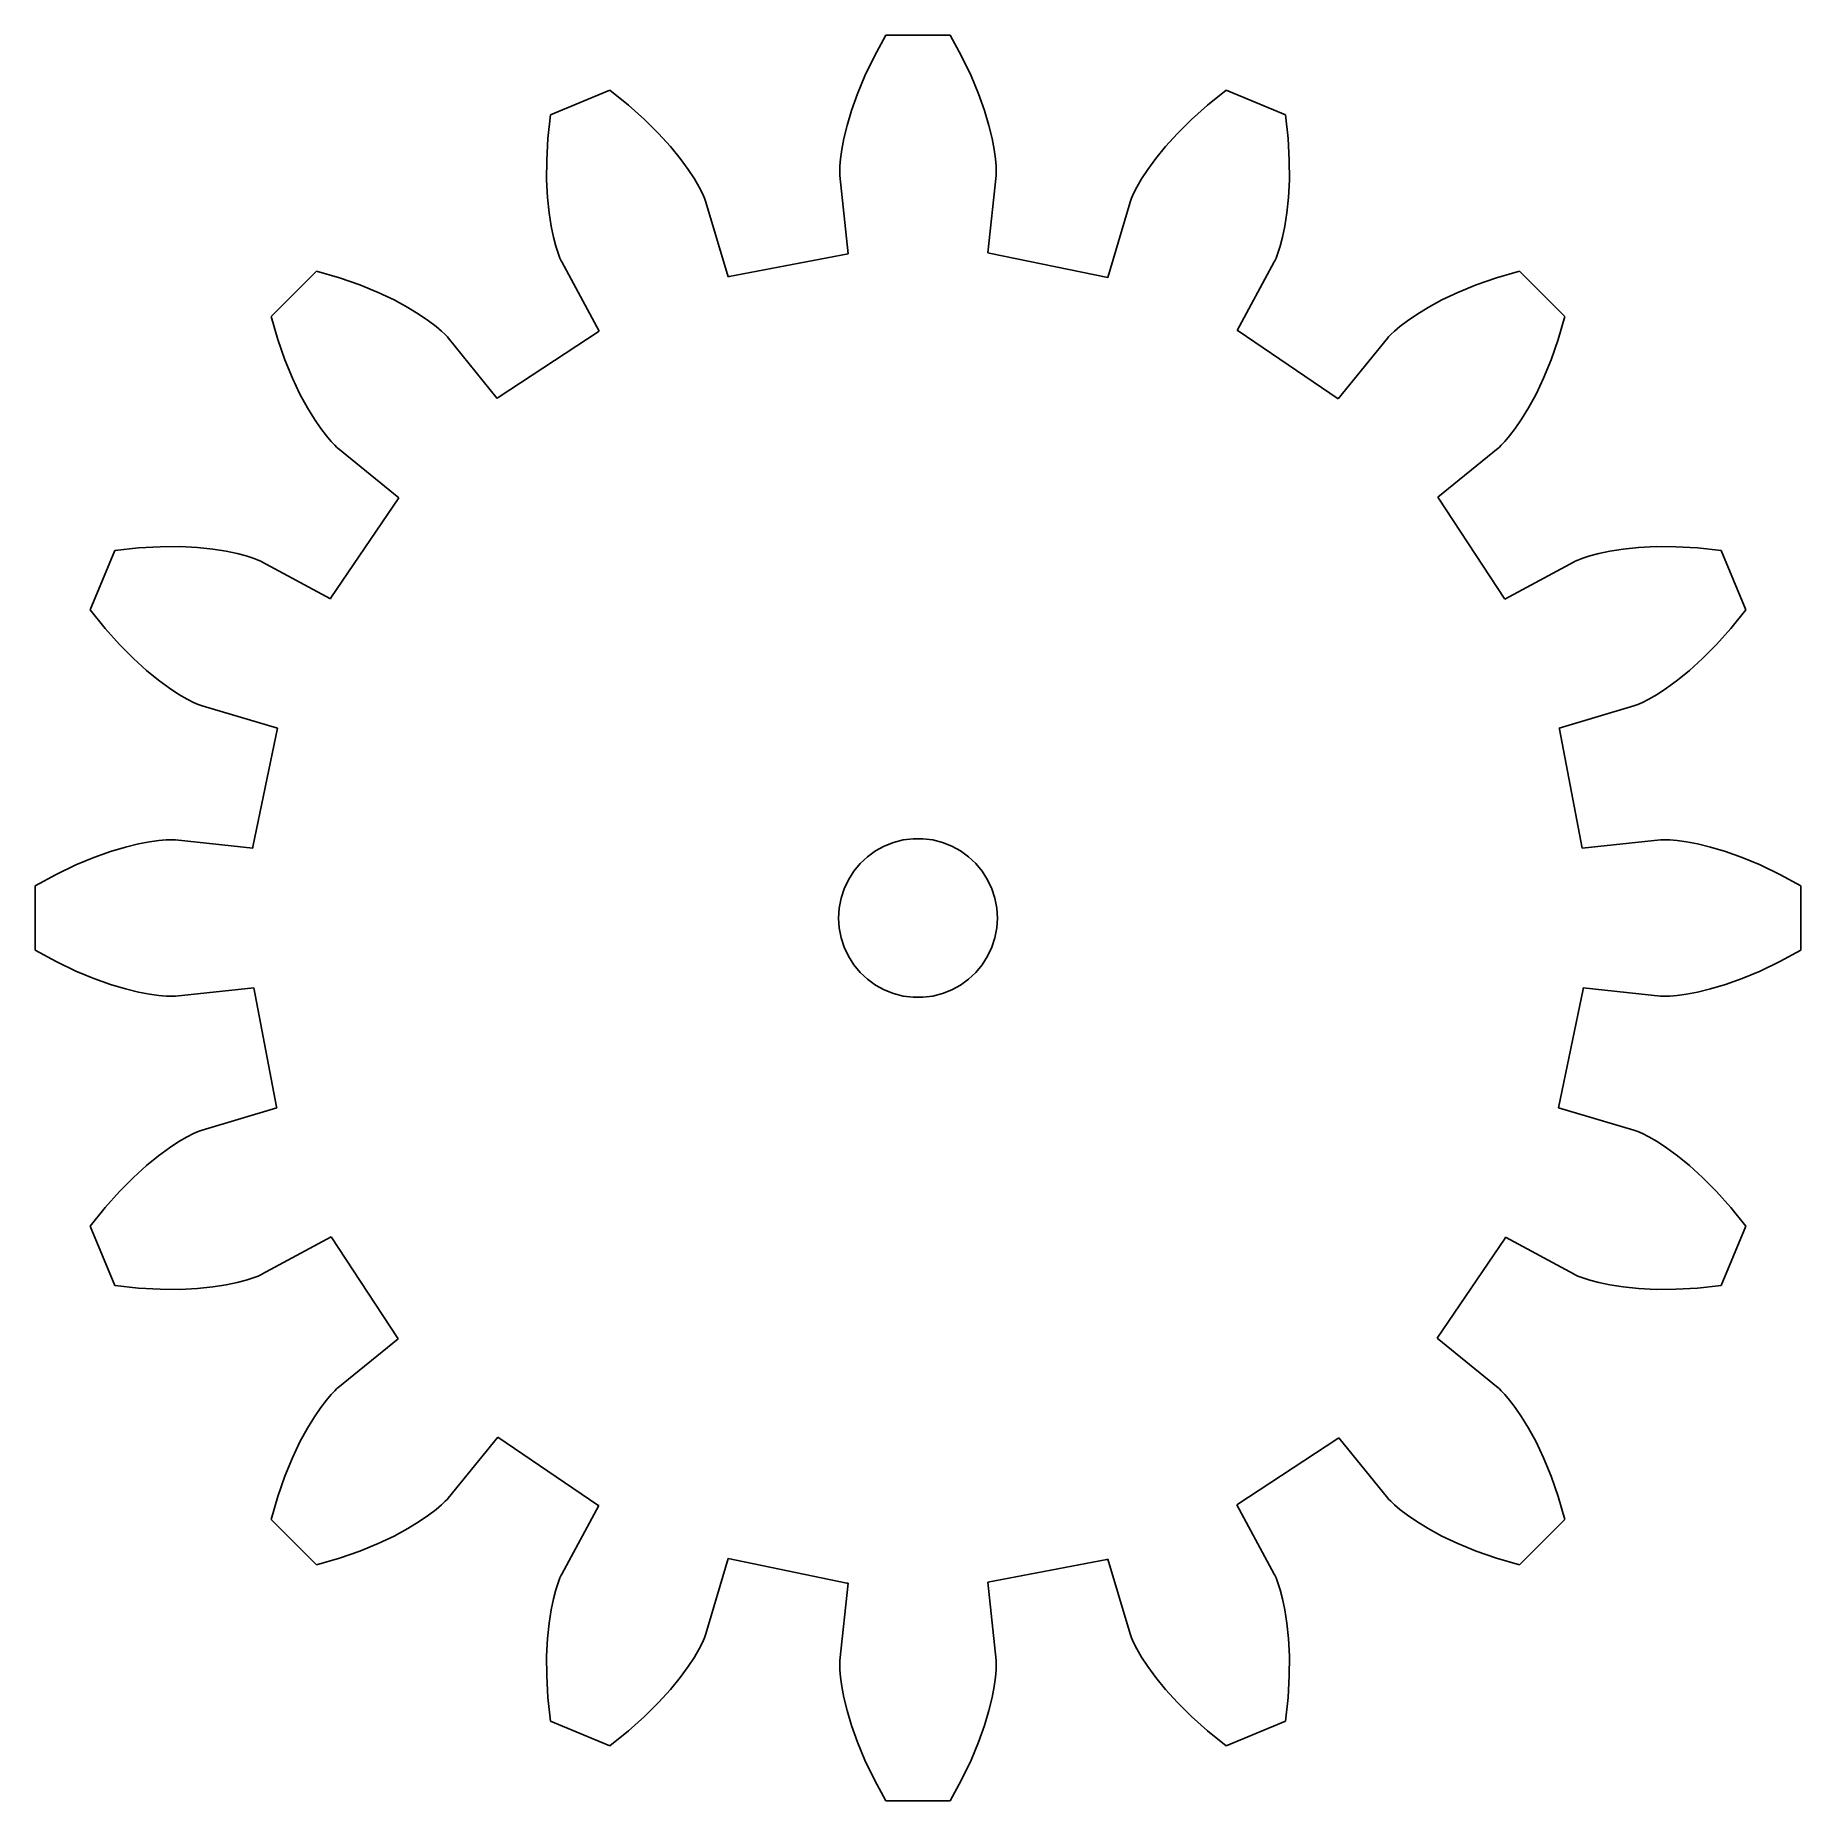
# Model space of a CAD drawing. Header units: metres. Extents: x -16.7 to 16.7, y 93.3 to 126.7.
import ezdxf

# ---------------------------------------------------------------- set-up
doc = ezdxf.new("R2010")
doc.units = ezdxf.units.M

msp = doc.modelspace()

# ---------------------------------------------------------------- linework, layer by layer
for p, q in [((-0.606567, 126.663), (-0.822525, 126.269)), ((0.606567, 126.663), (-0.606567, 126.663)), ((0.822525, 126.269), (0.606567, 126.663)), ((-0.822525, 126.269), (-1.0005, 125.899)), ((1.0005, 125.899), (0.822525, 126.269)), ((-1.0005, 125.899), (-1.14372, 125.556)), ((1.14372, 125.556), (1.0005, 125.899)), ((-5.81616, 125.627), (-6.93695, 125.162)), ((-5.46581, 125.345), (-5.81616, 125.627)), ((-5.15987, 125.071), (-5.46581, 125.345)), ((-1.14372, 125.556), (-1.25555, 125.243)), ((1.25555, 125.243), (1.14372, 125.556)), ((5.46581, 125.345), (5.15987, 125.071)), ((5.81616, 125.627), (5.46581, 125.345)), ((6.93695, 125.162), (5.81616, 125.627)), ((-6.93695, 125.162), (-6.98564, 124.715)), ((-4.89647, 124.81), (-5.15987, 125.071)), ((-1.25555, 125.243), (-1.3396, 124.963)), ((1.3396, 124.963), (1.25555, 125.243)), ((5.15987, 125.071), (4.89647, 124.81)), ((6.98564, 124.715), (6.93695, 125.162)), ((-6.98564, 124.715), (-7.00856, 124.306)), ((-4.67345, 124.564), (-4.89647, 124.81)), ((-1.39954, 124.716), (-1.43922, 124.505)), ((-1.3396, 124.963), (-1.39954, 124.716)), ((1.39954, 124.716), (1.3396, 124.963)), ((1.43922, 124.505), (1.39954, 124.716)), ((4.89647, 124.81), (4.67345, 124.564)), ((7.00856, 124.306), (6.98564, 124.715)), ((-7.00856, 124.306), (-7.0098, 123.934)), ((-4.48833, 124.336), (-4.67345, 124.564)), ((-4.33849, 124.131), (-4.48833, 124.336)), ((-1.46259, 124.33), (-1.47363, 124.194)), ((-1.43922, 124.505), (-1.46259, 124.33)), ((1.46259, 124.33), (1.43922, 124.505)), ((1.47363, 124.194), (1.46259, 124.33)), ((4.48833, 124.336), (4.33849, 124.131)), ((4.67345, 124.564), (4.48833, 124.336)), ((7.0098, 123.934), (7.00856, 124.306)), ((-4.22098, 123.951), (-4.33849, 124.131)), ((-1.47363, 124.194), (-1.47643, 124.096)), ((-1.47643, 124.096), (-1.47508, 124.038)), ((-1.47508, 124.038), (-1.47372, 124.018)), ((-1.47372, 124.018), (-1.31821, 122.539)), ((1.31976, 122.554), (1.47372, 124.018)), ((1.47643, 124.096), (1.47363, 124.194)), ((1.47372, 124.018), (1.47508, 124.038)), ((1.47508, 124.038), (1.47643, 124.096)), ((4.33849, 124.131), (4.22098, 123.951)), ((-7.0098, 123.934), (-6.99341, 123.603)), ((-4.13269, 123.799), (-4.22098, 123.951)), ((-4.0703, 123.677), (-4.13269, 123.799)), ((-4.03035, 123.588), (-4.0703, 123.677)), ((4.0703, 123.677), (4.03035, 123.588)), ((4.13269, 123.799), (4.0703, 123.677)), ((4.22098, 123.951), (4.13269, 123.799)), ((6.99341, 123.603), (7.0098, 123.934)), ((-6.99341, 123.603), (-6.96359, 123.311)), ((-6.96359, 123.311), (-6.9245, 123.06)), ((-4.00916, 123.534), (-4.03035, 123.588)), ((-4.00296, 123.515), (-4.00916, 123.534)), ((-3.58476, 122.103), (-4.00296, 123.515)), ((4.00296, 123.515), (3.58052, 122.089)), ((4.00916, 123.534), (4.00296, 123.515)), ((4.03035, 123.588), (4.00916, 123.534)), ((6.9245, 123.06), (6.96359, 123.311)), ((6.96359, 123.311), (6.99341, 123.603)), ((-6.9245, 123.06), (-6.88031, 122.85)), ((6.88031, 122.85), (6.9245, 123.06)), ((-6.88031, 122.85), (-6.83519, 122.68)), ((-6.83519, 122.68), (-6.79321, 122.549)), ((6.79321, 122.549), (6.83519, 122.68)), ((6.83519, 122.68), (6.88031, 122.85)), ((-6.79321, 122.549), (-6.75842, 122.458)), ((-6.75842, 122.458), (-6.73476, 122.405)), ((-6.73476, 122.405), (-6.72604, 122.387)), ((-6.72604, 122.387), (-6.01624, 121.08)), ((-1.31821, 122.539), (-3.56403, 122.111)), ((1.34212, 122.553), (1.31976, 122.554)), ((3.58052, 122.089), (1.34212, 122.553)), ((6.02338, 121.093), (6.72604, 122.387)), ((6.72604, 122.387), (6.73476, 122.405)), ((6.73476, 122.405), (6.75842, 122.458)), ((6.75842, 122.458), (6.79321, 122.549)), ((-11.3535, 122.211), (-12.2113, 121.353)), ((-10.922, 122.085), (-11.3535, 122.211)), ((-10.5347, 121.95), (-10.922, 122.085)), ((-3.56403, 122.111), (-3.58476, 122.103)), ((10.922, 122.085), (10.5347, 121.95)), ((11.3535, 122.211), (10.922, 122.085)), ((12.2113, 121.353), (11.3535, 122.211)), ((-10.1912, 121.809), (-10.5347, 121.95)), ((-9.89095, 121.667), (-10.1912, 121.809)), ((-9.63297, 121.527), (-9.89095, 121.667)), ((9.89095, 121.667), (9.63297, 121.527)), ((10.1912, 121.809), (9.89095, 121.667)), ((10.5347, 121.95), (10.1912, 121.809)), ((-12.2113, 121.353), (-12.0853, 120.922)), ((-9.41603, 121.395), (-9.63297, 121.527)), ((-9.23857, 121.274), (-9.41603, 121.395)), ((9.41603, 121.395), (9.23857, 121.274)), ((9.63297, 121.527), (9.41603, 121.395)), ((12.0853, 120.922), (12.2113, 121.353)), ((-9.0988, 121.167), (-9.23857, 121.274)), ((-8.99457, 121.079), (-9.0988, 121.167)), ((-8.92355, 121.012), (-8.99457, 121.079)), ((-8.88306, 120.969), (-8.92355, 121.012)), ((-6.01624, 121.08), (-7.9276, 119.826)), ((6.04396, 121.084), (6.02338, 121.093)), ((7.93414, 119.798), (6.04396, 121.084)), ((8.92355, 121.012), (8.88306, 120.969)), ((8.99457, 121.079), (8.92355, 121.012)), ((9.0988, 121.167), (8.99457, 121.079)), ((9.23857, 121.274), (9.0988, 121.167)), ((-12.0853, 120.922), (-11.9496, 120.535)), ((-8.87022, 120.954), (-8.88306, 120.969)), ((-7.94354, 119.81), (-8.87022, 120.954)), ((8.87022, 120.954), (7.93414, 119.798)), ((8.88306, 120.969), (8.87022, 120.954)), ((11.9496, 120.535), (12.0853, 120.922)), ((-11.9496, 120.535), (-11.8087, 120.191)), ((11.8087, 120.191), (11.9496, 120.535)), ((-11.8087, 120.191), (-11.6666, 119.891)), ((11.6666, 119.891), (11.8087, 120.191)), ((-11.6666, 119.891), (-11.5274, 119.633)), ((-7.9276, 119.826), (-7.94354, 119.81)), ((11.5274, 119.633), (11.6666, 119.891)), ((-11.5274, 119.633), (-11.3953, 119.416)), ((-11.3953, 119.416), (-11.2739, 119.239)), ((11.2739, 119.239), (11.3953, 119.416)), ((11.3953, 119.416), (11.5274, 119.633)), ((-11.2739, 119.239), (-11.1672, 119.099)), ((-11.1672, 119.099), (-11.0786, 118.995)), ((-11.0786, 118.995), (-11.0115, 118.924)), ((11.0115, 118.924), (11.0786, 118.995)), ((11.0786, 118.995), (11.1672, 119.099)), ((11.1672, 119.099), (11.2739, 119.239)), ((-11.0115, 118.924), (-10.9691, 118.883)), ((-10.9691, 118.883), (-10.9544, 118.87)), ((-10.9544, 118.87), (-9.79837, 117.934)), ((9.80997, 117.944), (10.9544, 118.87)), ((10.9544, 118.87), (10.9691, 118.883)), ((10.9691, 118.883), (11.0115, 118.924)), ((-9.79837, 117.934), (-11.0843, 116.044)), ((9.82565, 117.928), (9.80997, 117.944)), ((11.0799, 116.016), (9.82565, 117.928)), ((-14.7155, 116.986), (-15.1623, 116.937)), ((-14.3057, 117.009), (-14.7155, 116.986)), ((-13.9345, 117.01), (-14.3057, 117.009)), ((-13.6027, 116.993), (-13.9345, 117.01)), ((-13.3111, 116.964), (-13.6027, 116.993)), ((13.6027, 116.993), (13.3111, 116.964)), ((13.9345, 117.01), (13.6027, 116.993)), ((14.3057, 117.009), (13.9345, 117.01)), ((14.7155, 116.986), (14.3057, 117.009)), ((15.1623, 116.937), (14.7155, 116.986)), ((-15.1623, 116.937), (-15.6265, 115.816)), ((-13.0601, 116.924), (-13.3111, 116.964)), ((-12.8497, 116.88), (-13.0601, 116.924)), ((-12.6797, 116.835), (-12.8497, 116.88)), ((-12.5495, 116.793), (-12.6797, 116.835)), ((-12.4582, 116.758), (-12.5495, 116.793)), ((-12.4046, 116.735), (-12.4582, 116.758)), ((-12.3871, 116.726), (-12.4046, 116.735)), ((-11.093, 116.023), (-12.3871, 116.726)), ((12.3871, 116.726), (11.0799, 116.016)), ((12.4046, 116.735), (12.3871, 116.726)), ((12.4582, 116.758), (12.4046, 116.735)), ((12.5495, 116.793), (12.4582, 116.758)), ((12.6797, 116.835), (12.5495, 116.793)), ((12.8497, 116.88), (12.6797, 116.835)), ((13.0601, 116.924), (12.8497, 116.88)), ((13.3111, 116.964), (13.0601, 116.924)), ((15.6265, 115.816), (15.1623, 116.937)), ((-11.0843, 116.044), (-11.093, 116.023)), ((-15.6265, 115.816), (-15.345, 115.466)), ((15.345, 115.466), (15.6265, 115.816)), ((-15.345, 115.466), (-15.0715, 115.16)), ((15.0715, 115.16), (15.345, 115.466)), ((-15.0715, 115.16), (-14.8098, 114.896)), ((14.8098, 114.896), (15.0715, 115.16)), ((-14.8098, 114.896), (-14.5636, 114.673)), ((-14.5636, 114.673), (-14.3363, 114.488)), ((14.3363, 114.488), (14.5636, 114.673)), ((14.5636, 114.673), (14.8098, 114.896)), ((-14.3363, 114.488), (-14.1312, 114.338)), ((-14.1312, 114.338), (-13.9512, 114.221)), ((13.9512, 114.221), (14.1312, 114.338)), ((14.1312, 114.338), (14.3363, 114.488)), ((-13.9512, 114.221), (-13.7991, 114.133)), ((-13.7991, 114.133), (-13.6774, 114.07)), ((-13.6774, 114.07), (-13.5882, 114.03)), ((-13.5882, 114.03), (-13.5336, 114.009)), ((-13.5336, 114.009), (-13.515, 114.003)), ((-13.515, 114.003), (-12.0888, 113.581)), ((12.1031, 113.585), (13.515, 114.003)), ((13.515, 114.003), (13.5336, 114.009)), ((13.5336, 114.009), (13.5882, 114.03)), ((13.5882, 114.03), (13.6774, 114.07)), ((13.6774, 114.07), (13.7991, 114.133)), ((13.7991, 114.133), (13.9512, 114.221)), ((-12.0888, 113.581), (-12.5535, 111.342)), ((12.1115, 113.564), (12.1031, 113.585)), ((12.5388, 111.318), (12.1115, 113.564)), ((-14.9627, 111.34), (-15.2435, 111.256)), ((-14.7158, 111.4), (-14.9627, 111.34)), ((-14.5045, 111.439), (-14.7158, 111.4)), ((-14.3302, 111.463), (-14.5045, 111.439)), ((-14.1939, 111.474), (-14.3302, 111.463)), ((-14.0962, 111.476), (-14.1939, 111.474)), ((-14.0376, 111.475), (-14.0962, 111.476)), ((-14.0181, 111.474), (-14.0376, 111.475)), ((-12.5536, 111.32), (-14.0181, 111.474)), ((-12.5535, 111.342), (-12.5536, 111.32)), ((-0.803726, 111.266), (-0.638657, 111.357)), ((-0.638657, 111.357), (-0.463516, 111.427)), ((-0.463516, 111.427), (-0.281067, 111.473)), ((-0.281067, 111.473), (-0.094177, 111.497)), ((-0.094177, 111.497), (0.094177, 111.497)), ((0.094177, 111.497), (0.281067, 111.473)), ((0.281067, 111.473), (0.463516, 111.427)), ((0.463516, 111.427), (0.638657, 111.357)), ((0.638657, 111.357), (0.803726, 111.266)), ((14.0181, 111.474), (12.5388, 111.318)), ((14.0376, 111.475), (14.0181, 111.474)), ((14.0962, 111.476), (14.0376, 111.475)), ((14.1939, 111.474), (14.0962, 111.476)), ((14.3302, 111.463), (14.1939, 111.474)), ((14.5045, 111.439), (14.3302, 111.463)), ((14.7158, 111.4), (14.5045, 111.439)), ((14.9627, 111.34), (14.7158, 111.4)), ((15.2435, 111.256), (14.9627, 111.34)), ((-15.8988, 111.001), (-16.2686, 110.823)), ((-15.5563, 111.144), (-15.8988, 111.001)), ((-15.2435, 111.256), (-15.5563, 111.144)), ((-1.21352, 110.882), (-1.09344, 111.027)), ((-1.09344, 111.027), (-0.956131, 111.156)), ((-0.956131, 111.156), (-0.803726, 111.266)), ((0.803726, 111.266), (0.956131, 111.156)), ((0.956131, 111.156), (1.09344, 111.027)), ((1.09344, 111.027), (1.21352, 110.882)), ((15.5563, 111.144), (15.2435, 111.256)), ((15.8988, 111.001), (15.5563, 111.144)), ((16.2686, 110.823), (15.8988, 111.001)), ((-16.2686, 110.823), (-16.6628, 110.607)), ((-1.39465, 110.552), (-1.31445, 110.723)), ((-1.31445, 110.723), (-1.21352, 110.882)), ((1.21352, 110.882), (1.31445, 110.723)), ((1.31445, 110.723), (1.39465, 110.552)), ((16.6628, 110.607), (16.2686, 110.823)), ((-16.6628, 110.607), (-16.6628, 109.393)), ((-1.48816, 110.188), (-1.45287, 110.373)), ((-1.45287, 110.373), (-1.39465, 110.552)), ((1.39465, 110.552), (1.45287, 110.373)), ((1.45287, 110.373), (1.48816, 110.188)), ((16.6628, 109.393), (16.6628, 110.607)), ((-1.5, 110), (-1.48816, 110.188)), ((-1.48816, 109.812), (-1.5, 110)), ((1.48816, 110.188), (1.5, 110)), ((1.5, 110), (1.48816, 109.812)), ((-1.45287, 109.627), (-1.48816, 109.812)), ((1.48816, 109.812), (1.45287, 109.627)), ((-16.6628, 109.393), (-16.2686, 109.177)), ((-1.39465, 109.448), (-1.45287, 109.627)), ((-1.31445, 109.277), (-1.39465, 109.448)), ((1.39465, 109.448), (1.31445, 109.277)), ((1.45287, 109.627), (1.39465, 109.448)), ((16.2686, 109.177), (16.6628, 109.393)), ((-16.2686, 109.177), (-15.8988, 108.999)), ((-15.8988, 108.999), (-15.5563, 108.856)), ((-1.21352, 109.118), (-1.31445, 109.277)), ((-1.09344, 108.973), (-1.21352, 109.118)), ((1.21352, 109.118), (1.09344, 108.973)), ((1.31445, 109.277), (1.21352, 109.118)), ((15.5563, 108.856), (15.8988, 108.999)), ((15.8988, 108.999), (16.2686, 109.177)), ((-15.5563, 108.856), (-15.2435, 108.744)), ((-15.2435, 108.744), (-14.9627, 108.66)), ((-14.9627, 108.66), (-14.7158, 108.6)), ((-14.0181, 108.526), (-12.5388, 108.682)), ((-12.5388, 108.682), (-12.1115, 106.436)), ((-0.956131, 108.844), (-1.09344, 108.973)), ((-0.803726, 108.734), (-0.956131, 108.844)), ((-0.638657, 108.643), (-0.803726, 108.734)), ((-0.463516, 108.573), (-0.638657, 108.643)), ((0.638657, 108.643), (0.463516, 108.573)), ((0.803726, 108.734), (0.638657, 108.643)), ((0.956131, 108.844), (0.803726, 108.734)), ((1.09344, 108.973), (0.956131, 108.844)), ((12.0888, 106.419), (12.5535, 108.658)), ((12.5535, 108.658), (12.5536, 108.68)), ((12.5536, 108.68), (14.0181, 108.526)), ((14.7158, 108.6), (14.9627, 108.66)), ((14.9627, 108.66), (15.2435, 108.744)), ((15.2435, 108.744), (15.5563, 108.856)), ((-14.7158, 108.6), (-14.5045, 108.561)), ((-14.5045, 108.561), (-14.3302, 108.537)), ((-14.3302, 108.537), (-14.1939, 108.526)), ((-14.1939, 108.526), (-14.0962, 108.524)), ((-14.0962, 108.524), (-14.0376, 108.525)), ((-14.0376, 108.525), (-14.0181, 108.526)), ((-0.281067, 108.527), (-0.463516, 108.573)), ((-0.094177, 108.503), (-0.281067, 108.527)), ((0.094177, 108.503), (-0.094177, 108.503)), ((0.281067, 108.527), (0.094177, 108.503)), ((0.463516, 108.573), (0.281067, 108.527)), ((14.0181, 108.526), (14.0376, 108.525)), ((14.0376, 108.525), (14.0962, 108.524)), ((14.0962, 108.524), (14.1939, 108.526)), ((14.1939, 108.526), (14.3302, 108.537)), ((14.3302, 108.537), (14.5045, 108.561)), ((14.5045, 108.561), (14.7158, 108.6)), ((-12.1031, 106.415), (-13.515, 105.997)), ((-12.1115, 106.436), (-12.1031, 106.415)), ((13.515, 105.997), (12.0888, 106.419)), ((-13.5336, 105.991), (-13.5882, 105.97)), ((-13.515, 105.997), (-13.5336, 105.991)), ((13.5336, 105.991), (13.515, 105.997)), ((13.5882, 105.97), (13.5336, 105.991)), ((-14.1312, 105.662), (-14.3363, 105.512)), ((-13.9512, 105.779), (-14.1312, 105.662)), ((-13.7991, 105.867), (-13.9512, 105.779)), ((-13.6774, 105.93), (-13.7991, 105.867)), ((-13.5882, 105.97), (-13.6774, 105.93)), ((13.6774, 105.93), (13.5882, 105.97)), ((13.7991, 105.867), (13.6774, 105.93)), ((13.9512, 105.779), (13.7991, 105.867)), ((14.1312, 105.662), (13.9512, 105.779)), ((14.3363, 105.512), (14.1312, 105.662)), ((-14.5636, 105.327), (-14.8098, 105.104)), ((-14.3363, 105.512), (-14.5636, 105.327)), ((14.5636, 105.327), (14.3363, 105.512)), ((14.8098, 105.104), (14.5636, 105.327)), ((-14.8098, 105.104), (-15.0715, 104.84)), ((15.0715, 104.84), (14.8098, 105.104)), ((-15.0715, 104.84), (-15.345, 104.534)), ((15.345, 104.534), (15.0715, 104.84)), ((-15.345, 104.534), (-15.6265, 104.184)), ((15.6265, 104.184), (15.345, 104.534)), ((-15.6265, 104.184), (-15.1623, 103.063)), ((-12.3871, 103.274), (-11.0799, 103.984)), ((-11.0799, 103.984), (-9.82565, 102.072)), ((11.0843, 103.956), (11.093, 103.977)), ((11.093, 103.977), (12.3871, 103.274)), ((15.1623, 103.063), (15.6265, 104.184)), ((9.79837, 102.066), (11.0843, 103.956)), ((-15.1623, 103.063), (-14.7155, 103.014)), ((-14.7155, 103.014), (-14.3057, 102.991)), ((-14.3057, 102.991), (-13.9345, 102.99)), ((-13.9345, 102.99), (-13.6027, 103.007)), ((-13.6027, 103.007), (-13.3111, 103.036)), ((-13.3111, 103.036), (-13.0601, 103.076)), ((-13.0601, 103.076), (-12.8497, 103.12)), ((-12.8497, 103.12), (-12.6797, 103.165)), ((-12.6797, 103.165), (-12.5495, 103.207)), ((-12.5495, 103.207), (-12.4582, 103.242)), ((-12.4582, 103.242), (-12.4046, 103.265)), ((-12.4046, 103.265), (-12.3871, 103.274)), ((12.3871, 103.274), (12.4046, 103.265)), ((12.4046, 103.265), (12.4582, 103.242)), ((12.4582, 103.242), (12.5495, 103.207)), ((12.5495, 103.207), (12.6797, 103.165)), ((12.6797, 103.165), (12.8497, 103.12)), ((12.8497, 103.12), (13.0601, 103.076)), ((13.0601, 103.076), (13.3111, 103.036)), ((13.3111, 103.036), (13.6027, 103.007)), ((13.6027, 103.007), (13.9345, 102.99)), ((13.9345, 102.99), (14.3057, 102.991)), ((14.3057, 102.991), (14.7155, 103.014)), ((14.7155, 103.014), (15.1623, 103.063)), ((-9.80997, 102.056), (-10.9544, 101.13)), ((-9.82565, 102.072), (-9.80997, 102.056)), ((10.9544, 101.13), (9.79837, 102.066)), ((-11.0786, 101.005), (-11.1672, 100.901)), ((-11.0115, 101.076), (-11.0786, 101.005)), ((-10.9691, 101.117), (-11.0115, 101.076)), ((-10.9544, 101.13), (-10.9691, 101.117)), ((10.9691, 101.117), (10.9544, 101.13)), ((11.0115, 101.076), (10.9691, 101.117)), ((11.0786, 101.005), (11.0115, 101.076)), ((11.1672, 100.901), (11.0786, 101.005)), ((-11.2739, 100.761), (-11.3953, 100.584)), ((-11.1672, 100.901), (-11.2739, 100.761)), ((11.2739, 100.761), (11.1672, 100.901)), ((11.3953, 100.584), (11.2739, 100.761)), ((-11.5274, 100.367), (-11.6666, 100.109)), ((-11.3953, 100.584), (-11.5274, 100.367)), ((11.5274, 100.367), (11.3953, 100.584)), ((11.6666, 100.109), (11.5274, 100.367)), ((-11.6666, 100.109), (-11.8087, 99.8088)), ((-8.87022, 99.0456), (-7.93414, 100.202)), ((-7.93414, 100.202), (-6.04396, 98.9157)), ((6.01624, 98.9201), (7.9276, 100.174)), ((7.9276, 100.174), (7.94354, 100.19)), ((7.94354, 100.19), (8.87022, 99.0456)), ((11.8087, 99.8088), (11.6666, 100.109)), ((-11.8087, 99.8088), (-11.9496, 99.4653)), ((11.9496, 99.4653), (11.8087, 99.8088)), ((-11.9496, 99.4653), (-12.0853, 99.078)), ((12.0853, 99.078), (11.9496, 99.4653)), ((-12.0853, 99.078), (-12.2113, 98.6465)), ((-8.99457, 98.9214), (-8.92355, 98.9885)), ((-8.92355, 98.9885), (-8.88306, 99.0309)), ((-8.88306, 99.0309), (-8.87022, 99.0456)), ((8.87022, 99.0456), (8.88306, 99.0309)), ((8.88306, 99.0309), (8.92355, 98.9885)), ((8.92355, 98.9885), (8.99457, 98.9214)), ((12.2113, 98.6465), (12.0853, 99.078)), ((-12.2113, 98.6465), (-11.3535, 97.7887)), ((-9.41603, 98.6047), (-9.23857, 98.7261)), ((-9.23857, 98.7261), (-9.0988, 98.8328)), ((-9.0988, 98.8328), (-8.99457, 98.9214)), ((-6.02338, 98.907), (-6.72604, 97.6129)), ((-6.04396, 98.9157), (-6.02338, 98.907)), ((6.72604, 97.6129), (6.01624, 98.9201)), ((8.99457, 98.9214), (9.0988, 98.8328)), ((9.0988, 98.8328), (9.23857, 98.7261)), ((9.23857, 98.7261), (9.41603, 98.6047)), ((11.3535, 97.7887), (12.2113, 98.6465)), ((-10.1912, 98.1913), (-9.89095, 98.3334)), ((-9.89095, 98.3334), (-9.63297, 98.4726)), ((-9.63297, 98.4726), (-9.41603, 98.6047)), ((9.41603, 98.6047), (9.63297, 98.4726)), ((9.63297, 98.4726), (9.89095, 98.3334)), ((9.89095, 98.3334), (10.1912, 98.1913)), ((-10.922, 97.9147), (-10.5347, 98.0504)), ((-10.5347, 98.0504), (-10.1912, 98.1913)), ((10.1912, 98.1913), (10.5347, 98.0504)), ((10.5347, 98.0504), (10.922, 97.9147)), ((-11.3535, 97.7887), (-10.922, 97.9147)), ((-4.00296, 96.485), (-3.58052, 97.9112)), ((-3.58052, 97.9112), (-1.34212, 97.4465)), ((1.31821, 97.4612), (3.56403, 97.8885)), ((3.56403, 97.8885), (3.58476, 97.8969)), ((3.58476, 97.8969), (4.00296, 96.485)), ((10.922, 97.9147), (11.3535, 97.7887)), ((-6.83519, 97.3203), (-6.88031, 97.1503)), ((-6.79321, 97.4505), (-6.83519, 97.3203)), ((-6.75842, 97.5418), (-6.79321, 97.4505)), ((-6.73476, 97.5954), (-6.75842, 97.5418)), ((-6.72604, 97.6129), (-6.73476, 97.5954)), ((-1.31976, 97.4464), (-1.47372, 95.9819)), ((-1.34212, 97.4465), (-1.31976, 97.4464)), ((1.47372, 95.9819), (1.31821, 97.4612)), ((6.73476, 97.5954), (6.72604, 97.6129)), ((6.75842, 97.5418), (6.73476, 97.5954)), ((6.79321, 97.4505), (6.75842, 97.5418)), ((6.83519, 97.3203), (6.79321, 97.4505)), ((6.88031, 97.1503), (6.83519, 97.3203)), ((-6.88031, 97.1503), (-6.9245, 96.9399)), ((6.9245, 96.9399), (6.88031, 97.1503)), ((-6.96359, 96.6889), (-6.99341, 96.3973)), ((-6.9245, 96.9399), (-6.96359, 96.6889)), ((6.96359, 96.6889), (6.9245, 96.9399)), ((6.99341, 96.3973), (6.96359, 96.6889)), ((-6.99341, 96.3973), (-7.0098, 96.0655)), ((-4.13269, 96.2009), (-4.0703, 96.3226)), ((-4.0703, 96.3226), (-4.03035, 96.4118)), ((-4.03035, 96.4118), (-4.00916, 96.4664)), ((-4.00916, 96.4664), (-4.00296, 96.485)), ((4.00296, 96.485), (4.00916, 96.4664)), ((4.00916, 96.4664), (4.03035, 96.4118)), ((4.03035, 96.4118), (4.0703, 96.3226)), ((4.0703, 96.3226), (4.13269, 96.2009)), ((7.0098, 96.0655), (6.99341, 96.3973)), ((-7.0098, 96.0655), (-7.00856, 95.6943)), ((-4.33849, 95.8688), (-4.22098, 96.0488)), ((-4.22098, 96.0488), (-4.13269, 96.2009)), ((-1.47372, 95.9819), (-1.47508, 95.9624)), ((1.47508, 95.9624), (1.47372, 95.9819)), ((4.13269, 96.2009), (4.22098, 96.0488)), ((4.22098, 96.0488), (4.33849, 95.8688)), ((7.00856, 95.6943), (7.0098, 96.0655)), ((-7.00856, 95.6943), (-6.98564, 95.2845)), ((-4.67345, 95.4364), (-4.48833, 95.6637)), ((-4.48833, 95.6637), (-4.33849, 95.8688)), ((-1.47508, 95.9624), (-1.47643, 95.9038)), ((-1.47643, 95.9038), (-1.47363, 95.8061)), ((-1.47363, 95.8061), (-1.46259, 95.6698)), ((-1.46259, 95.6698), (-1.43922, 95.4955)), ((1.43922, 95.4955), (1.46259, 95.6698)), ((1.46259, 95.6698), (1.47363, 95.8061)), ((1.47363, 95.8061), (1.47643, 95.9038)), ((1.47643, 95.9038), (1.47508, 95.9624)), ((4.33849, 95.8688), (4.48833, 95.6637)), ((4.48833, 95.6637), (4.67345, 95.4364)), ((6.98564, 95.2845), (7.00856, 95.6943)), ((-4.89647, 95.1902), (-4.67345, 95.4364)), ((-1.43922, 95.4955), (-1.39954, 95.2842)), ((1.39954, 95.2842), (1.43922, 95.4955)), ((4.67345, 95.4364), (4.89647, 95.1902)), ((-6.98564, 95.2845), (-6.93695, 94.8377)), ((-5.15987, 94.9285), (-4.89647, 95.1902)), ((-1.39954, 95.2842), (-1.3396, 95.0373)), ((-1.3396, 95.0373), (-1.25555, 94.7565)), ((1.25555, 94.7565), (1.3396, 95.0373)), ((1.3396, 95.0373), (1.39954, 95.2842)), ((4.89647, 95.1902), (5.15987, 94.9285)), ((6.93695, 94.8377), (6.98564, 95.2845)), ((-6.93695, 94.8377), (-5.81616, 94.3735)), ((-5.81616, 94.3735), (-5.46581, 94.655)), ((-5.46581, 94.655), (-5.15987, 94.9285)), ((-1.25555, 94.7565), (-1.14372, 94.4437)), ((1.14372, 94.4437), (1.25555, 94.7565)), ((5.15987, 94.9285), (5.46581, 94.655)), ((5.46581, 94.655), (5.81616, 94.3735)), ((5.81616, 94.3735), (6.93695, 94.8377)), ((-1.14372, 94.4437), (-1.0005, 94.1012)), ((1.0005, 94.1012), (1.14372, 94.4437)), ((-1.0005, 94.1012), (-0.822525, 93.7314)), ((0.822525, 93.7314), (1.0005, 94.1012)), ((-0.822525, 93.7314), (-0.606567, 93.3372)), ((0.606567, 93.3372), (0.822525, 93.7314)), ((-0.606567, 93.3372), (0.606567, 93.3372))]:
    msp.add_line(p, q)

doc.saveas('drawing.dxf')
